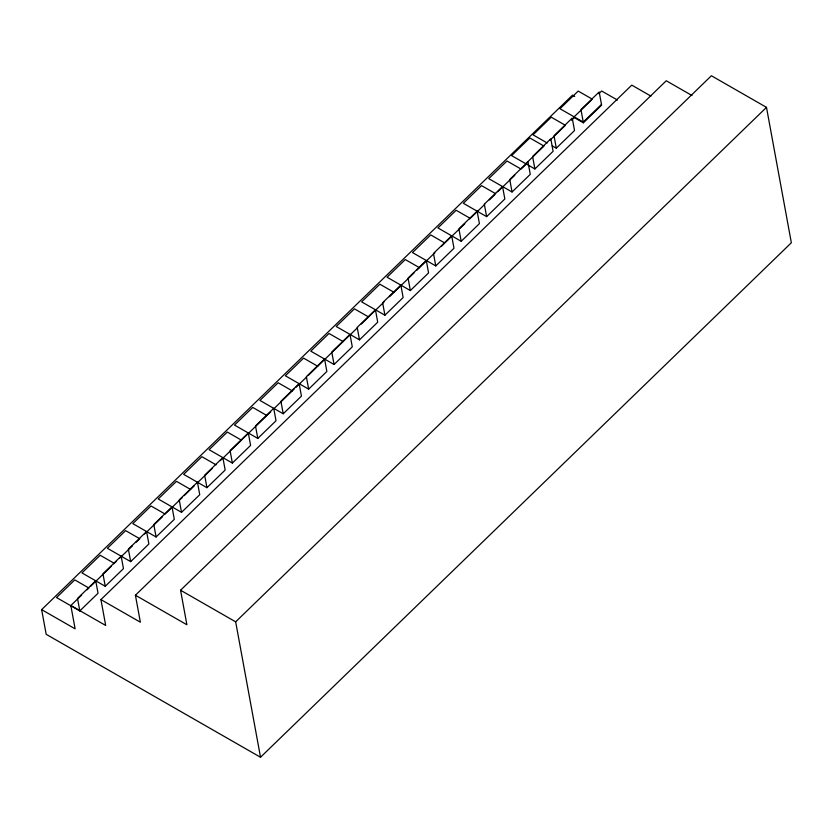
<?xml version="1.0" encoding="UTF-8"?>
<svg xmlns="http://www.w3.org/2000/svg" width="833" height="833" viewBox="0 0 833 833"><rect width="100%" height="100%" fill="white"/><g stroke="black" fill="none" stroke-linecap="round" stroke-linejoin="round"><path stroke-width="1.25" d="M691.994 95.524L666.254 80.759L135.415 595.231L186.894 624.76L180.563 590.233L711.392 75.751L766.495 107.363L791.35 242.767L260.521 757.249L46.179 634.309L41.65 609.641L572.479 95.17L574.718 96.451M525.758 163.726L543.98 146.067L529.819 137.955L511.608 155.604L534.89 168.964L553.102 151.304L550.811 138.819L532.599 156.479L534.89 168.964M549.915 140.319L565.399 125.314L551.248 117.193L533.026 134.852L547.177 142.964M591.44 100.075L574.124 116.849L574.26 117.557L583.381 122.795L601.603 105.135L599.187 91.942L580.965 109.602L583.381 122.795M70.69 605.674L81.624 595.085M87.08 589.785L88.902 588.025L74.751 579.903L56.529 597.563L79.812 610.912L98.034 593.252L95.743 580.778L77.521 598.427L79.812 610.912M90.443 586.463L111.601 566.034M113.788 563.837L116.589 561.119M119.39 558.402L132.468 545.802M136.112 542.273L139.757 538.743L125.596 530.621L107.384 548.281L130.666 561.629L148.888 543.97L146.587 531.485L128.376 549.145L130.666 561.629M144.609 533.963L162.445 516.741M166.09 513.138L182.406 497.405M184.228 495.635L194.11 485.983M196.921 483.265L212.394 468.344M220.266 460.639L223.067 457.921M223.244 457.827L241.455 440.168L227.305 432.046L209.083 449.705L232.365 463.065L250.587 445.405L248.296 432.921L230.075 450.58L232.365 463.065M241.747 439.814L266.883 415.532L252.732 407.41L234.51 425.069L257.793 438.418L276.015 420.759L273.724 408.285L255.502 425.934L257.793 438.418M266.966 415.375L270.704 411.752M274.088 408.545L294.049 389.126M295.923 387.314L306.804 376.839M308.626 375.069L350.099 334.814M350.37 334.616L357.659 327.556M361.303 324.027L368.592 316.957L354.431 308.845L336.209 326.494L359.492 339.854L377.713 322.194L375.423 309.709L357.201 327.369L359.492 339.854M368.78 316.707L383.992 302.025M389.459 296.735L413.97 272.974M416.708 270.329L434.847 252.743M441.219 246.568L444.864 243.038L430.703 234.916L412.491 252.576L435.774 265.925L453.985 248.265L451.694 235.781L433.483 253.44L435.774 265.925M445.363 242.476L464.824 223.692M469.645 218.944L484.785 204.345M489.335 199.93L494.802 194.63M497.665 191.788L514.763 175.284M521.958 168.245L525.685 164.632M571.459 120.275L574.26 117.557M598.906 93.671L601.655 91.005L617.399 100.033M556.309 148.201L574.531 130.542L572.24 118.057L554.018 135.717L556.309 148.201L552.248 145.879M601.478 104.427L583.256 122.087L559.974 108.727L578.196 91.078L592.346 99.189M105.239 586.276L123.461 568.616L121.17 556.132L102.948 573.791L105.239 586.276L81.957 572.917L100.179 555.257L114.329 563.379M156.094 536.983L174.305 519.334L172.014 506.849L153.803 524.509L156.094 536.983L132.811 523.634L151.023 505.975L165.184 514.096M181.521 512.347L199.733 494.687L197.442 482.203L179.22 499.862L181.521 512.347L158.228 498.988L176.45 481.339L190.611 489.45M206.938 487.701L225.16 470.051L222.869 457.567L204.647 475.216L206.938 487.701L183.656 474.352L201.878 456.692L216.039 464.814M283.22 413.782L301.431 396.123L299.141 383.638L280.929 401.298L283.22 413.782L259.938 400.423L278.149 382.764L292.31 390.885M308.647 389.136L326.859 371.476L324.568 358.992L306.357 376.651L308.647 389.136L285.365 375.777L303.576 358.128L317.737 366.249M334.064 364.49L352.286 346.84L349.995 334.356L331.773 352.015L334.064 364.49L310.782 351.141L329.004 333.481L343.165 341.603M384.919 315.207L403.141 297.558L400.85 285.073L382.628 302.723L384.919 315.207L361.637 301.858L379.858 284.199L394.009 292.321M410.346 290.571L428.568 272.912L426.277 260.427L408.055 278.087L410.346 290.571L387.064 277.212L405.286 259.552L419.436 267.674M461.201 241.289L479.412 223.629L477.122 211.145L458.91 228.804L461.201 241.289L437.919 227.93L456.13 210.27L470.291 218.392M486.618 216.642L504.84 198.983L502.549 186.498L484.327 204.158L486.618 216.642L463.335 203.283L481.557 185.634L495.718 193.756M512.045 191.996L530.267 174.347L527.976 161.862L509.754 179.512L512.045 191.996L488.763 178.647L506.985 160.988L521.135 169.109M41.65 609.641L75.116 628.832L70.826 605.476L105.687 625.468L100.939 599.604L631.778 85.122L650.927 96.107M260.521 757.249L235.666 621.835L766.495 107.363M180.563 590.233L235.666 621.835M100.939 599.604L140.371 622.209L135.415 595.231"/></g></svg>
